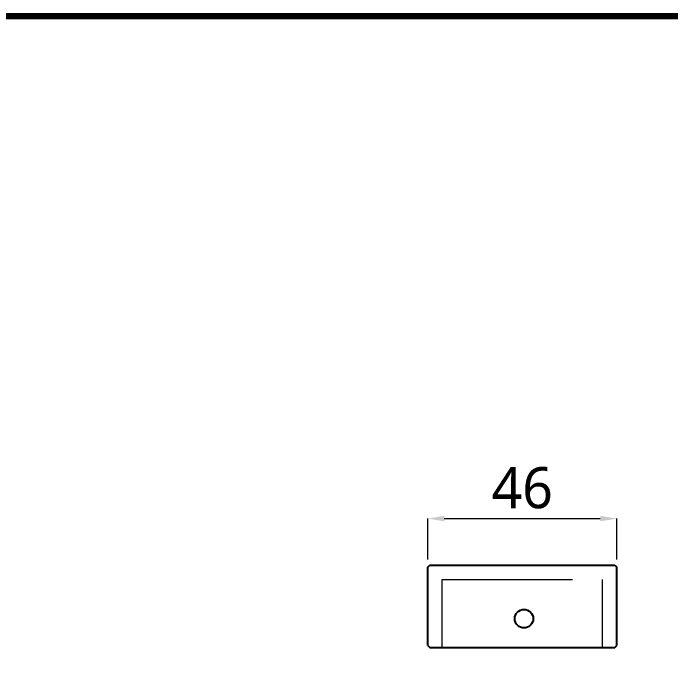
# Model space of a CAD drawing. Extents: x 16296677952 to 16296679688, y -37409618576 to -37409617304.
# Drawn here: x 16296678348.1 to 16296678508.1, y -37409618064.8 to -37409617907.2 of the extents above; entities that cross this region are included whole.
import ezdxf

# ---------------------------------------------------------------- set-up
doc = ezdxf.new("R2010")
doc.units = 0
doc.header["$LTSCALE"] = 10
doc.header["$MEASUREMENT"] = 0
doc.header["$PDMODE"] = 3
doc.header["$PDSIZE"] = -10
doc.linetypes.add('HIDDEN2', pattern=[4.7625, 3.175, -1.5875])
doc.layers.get('0').update_dxf_attribs({"linetype": 'CONTINUOUS'})
doc.layers.get('DEFPOINTS').update_dxf_attribs({"linetype": 'CONTINUOUS'})
doc.layers.add('Default', color=7, linetype='CONTINUOUS')
doc.styles.add('Daelim Dimension', font='')
doc.styles.get('Daelim Dimension').set_extended_font_data('NanumGothic')
doc.dimstyles.new('DEFAULT', dxfattribs={"dimscale": 2, "dimtxt": 2, "dimasz": 2, "dimexe": 0, "dimexo": 2, "dimgap": 1, "dimtad": 1, "dimdec": 1, "dimzin": 9, "dimdsep": 46, "dimtxsty": 'Daelim Dimension', "dimcen": 0.5, "dimclrd": 252, "dimclre": 252, "dimclrt": 3, "dimadec": 1, "dimazin": 0, "dimtfac": 1, "dimtdec": 1, "dimtix": 1, "dimtmove": 0, "dimatfit": 3, "dimfxl": 1, "dimtolj": 1, "dimtzin": 1, "dimlwd": 9, "dimlwe": 9, "dimarcsym": 0})

# ---------------------------------------------------------------- blocks, each defined once
blk = doc.blocks.new('*D31')
at = {"layer": 'Default', "color": 5, "lineweight": 9, "transparency": 16777216}
for p, q in [((16296678448.959841, -37409618040.120453), (16296678448.959841, -37409618030.141006)), ((16296678452.959841, -37409618030.141006), (16296678490.959841, -37409618030.141006)), ((16296678494.959841, -37409618040.120453), (16296678494.959841, -37409618030.141006))]:
    blk.add_line(p, q, dxfattribs=at)
at = {"layer": 'Default', "color": 5, "transparency": 16777216}
for points in [[(16296678452.959841, -37409618029.474342), (16296678452.959841, -37409618030.807671), (16296678448.959841, -37409618030.141006)], [(16296678490.959841, -37409618029.474342), (16296678490.959841, -37409618030.807671), (16296678494.959841, -37409618030.141006)]]:
    blk.add_solid(points, dxfattribs=at)
at = {"layer": 'DEFPOINTS', "color": 0, "transparency": 16777216}
for p in [(16296678494.959841, -37409618030.141006), (16296678448.959841, -37409618044.120453), (16296678494.959841, -37409618044.120453)]:
    blk.add_point(p, dxfattribs=at)
at = {"layer": 'Default', "color": 7, "transparency": 16777216, "insert": (16296678471.959841, -37409618022.697517), "char_height": 10, "attachment_point": 5, "style": 'Daelim Dimension'}
blk.add_mtext('\\A1;46', dxfattribs=at)
blk = doc.blocks.new('5454')
at = {"color": 1}
for p, q in [((1133.26, 4781.83), (1133.76, 4782.33)), ((1133.76, 4782.33), (1178.76, 4782.33)), ((1178.76, 4782.33), (1179.26, 4781.83)), ((1133.26, 4762.83), (1133.26, 4781.83)), ((1179.26, 4762.83), (1179.26, 4781.83)), ((1133.26, 4762.83), (1133.76, 4762.33)), ((1133.76, 4762.33), (1178.76, 4762.33)), ((1178.76, 4762.33), (1179.26, 4762.83))]:
    blk.add_line(p, q, dxfattribs=at)
at = {"color": 1, "linetype": 'HIDDEN2', "lineweight": 5}
for p, q in [((1136.76, 4762.33), (1136.76, 4778.83)), ((1136.76, 4778.83), (1175.76, 4778.83)), ((1175.76, 4762.33), (1175.76, 4778.83))]:
    blk.add_line(p, q, dxfattribs=at)
at = {"layer": 'Default', "color": 1}
blk.add_circle((1156.68, 4769.33), 2.25, dxfattribs=at)

msp = doc.modelspace()

# ---------------------------------------------------------------- linework, layer by layer
at = {"color": 5, "linetype": 'ByBlock', "lineweight": 200, "const_width": 1.5}
msp.add_lwpolyline([(16296678022.7764, -37409618353.416817), (16296678652.7764, -37409618353.416817), (16296678652.7764, -37409617907.916817), (16296678022.7764, -37409617907.916817)], close=True, dxfattribs=at)

# ---------------------------------------------------------------- block references
at = {"layer": 'Default'}
msp.add_blockref('5454', (16296677315.695959, -37409622823.831528), dxfattribs=at)

# ---------------------------------------------------------------- dimensions: what is measured, and where the dimension line sits
dim = msp.add_linear_dim(base=(16296678494.959841, -37409618030.141006), p1=(16296678448.959841, -37409618044.120453), p2=(16296678494.959841, -37409618044.120453), dimstyle='DEFAULT', override={"dimtxt": 5, "dimclrd": 5, "dimclre": 5, "dimclrt": 7}, dxfattribs=at)
dim.commit()
dim.dimension.update_dxf_attribs({"geometry": '*D31', "text_midpoint": (16296678471.959841, -37409618030.141006), "dimtype": 160})

doc.saveas('drawing.dxf')
